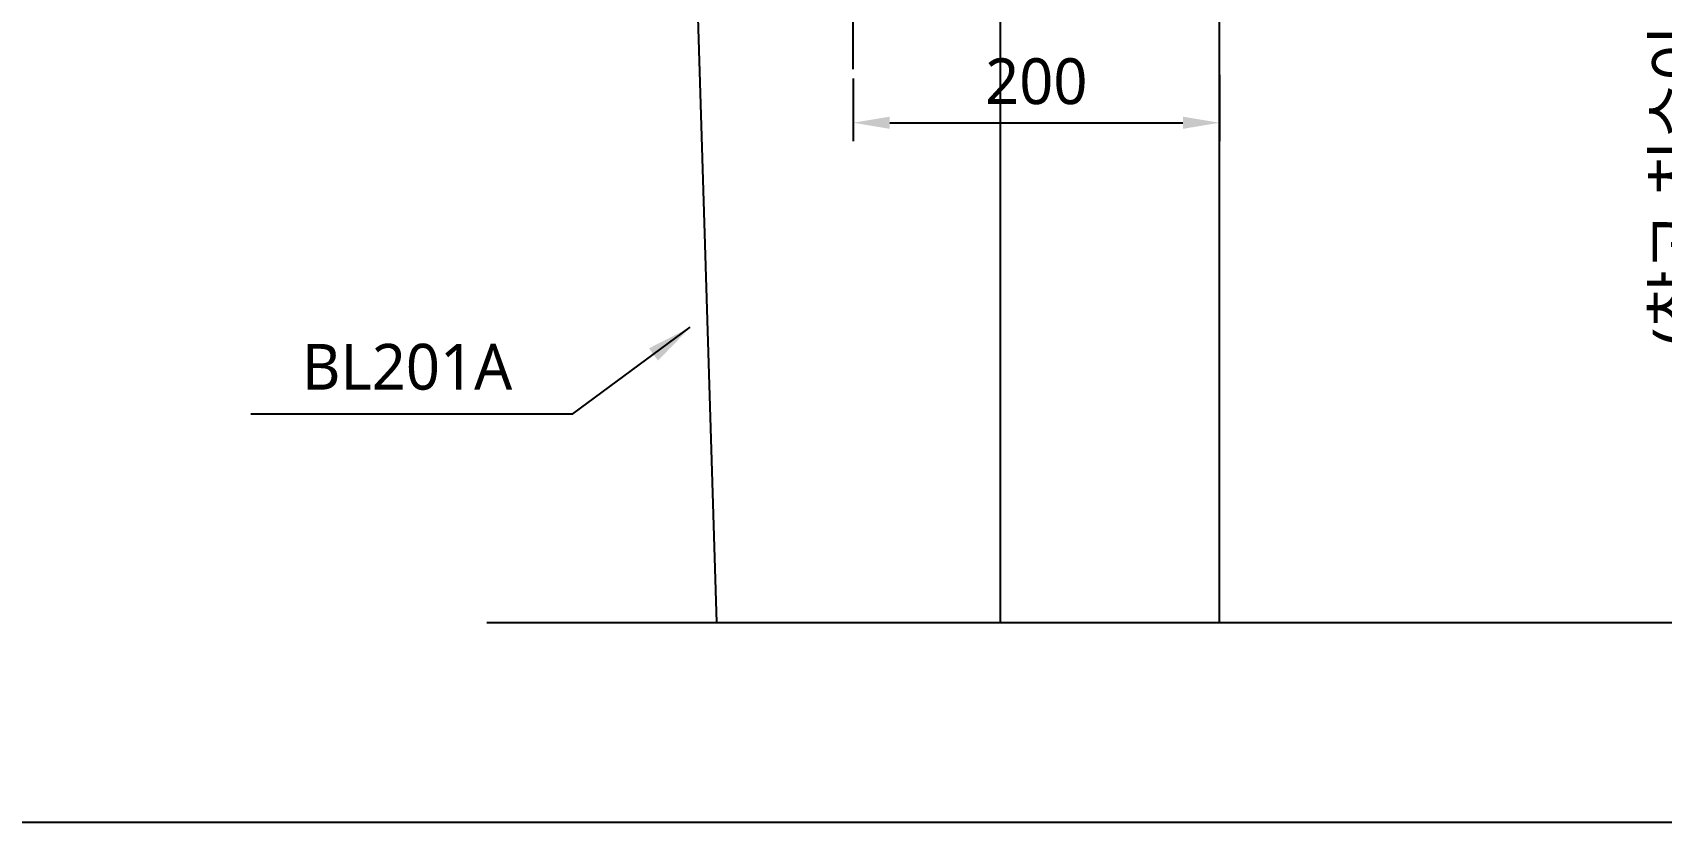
# Model space of a CAD drawing. Extents: x 10258 to 13358, y -4678 to -2578.
# Drawn here: x 12010 to 12900, y -4678 to -4247 of the extents above; entities that cross this region are included whole.
import ezdxf

# ---------------------------------------------------------------- set-up
doc = ezdxf.new("R2010")
doc.units = 0
doc.header["$LTSCALE"] = 20
doc.header["$MEASUREMENT"] = 0
doc.linetypes.add('CENTER', pattern=[2, 1.25, -0.25, 0.25, -0.25])
doc.layers.get('DEFPOINTS').update_dxf_attribs({"linetype": 'CONTINUOUS'})
for name, color, linetype in [('1', 1, 'CONTINUOUS'), ('3', 3, 'CONTINUOUS'), ('5', 5, 'CONTINUOUS'), ('CENTER', 2, 'CENTER')]:
    doc.layers.add(name, color=color, linetype=linetype)
doc.styles.get("Standard").update_dxf_attribs({"font": 'NanumGothic.ttf'})
doc.dimstyles.get("Standard").update_dxf_attribs({"dimtxt": 2.5, "dimasz": 2, "dimexe": 2, "dimexo": 1, "dimgap": 1.5, "dimtad": 1, "dimdec": 0, "dimlfac": 10, "dimrnd": 0.5, "dimzin": 0, "dimdsep": 46, "dimtxsty": 'Standard', "dimcen": 0, "dimclrt": 2, "dimadec": 0, "dimazin": 0, "dimtfac": 1, "dimtdec": 0, "dimtmove": 0, "dimatfit": 3, "dimfxl": 1, "dimtolj": 1, "dimtzin": 0, "dimarcsym": 0})

# ---------------------------------------------------------------- blocks, each defined once
blk = doc.blocks.new('*D57')
at = {"layer": '1', "color": 3, "lineweight": -2, "transparency": 16777216}
for p, q in [((12458.4, -4271.83), (12458.4, -4306.03)), ((12658.4, -4269.89), (12658.4, -4306.03)), ((12478.4, -4296.03), (12638.4, -4296.03))]:
    blk.add_line(p, q, dxfattribs=at)
at = {"layer": '1', "color": 3, "transparency": 16777216}
for points in [[(12478.4, -4292.7), (12478.4, -4299.36), (12458.4, -4296.03)], [(12638.4, -4292.7), (12638.4, -4299.36), (12658.4, -4296.03)]]:
    blk.add_solid(points, dxfattribs=at)
at = {"layer": 'DEFPOINTS', "color": 0, "transparency": 16777216}
for p in [(12458.4, -4271.83), (12658.4, -4269.89), (12658.4, -4296.03)]:
    blk.add_point(p, dxfattribs=at)
at = {"layer": '1', "color": 2, "transparency": 16777216, "insert": (12558.4, -4273.53), "char_height": 25, "attachment_point": 5}
blk.add_mtext('\\A1;200', dxfattribs=at)
blk = doc.blocks.new('*D65')
at = {"layer": '1', "color": 3, "lineweight": -2, "transparency": 16777216}
for p, q in [((12705.91, -3813.8), (12947.34, -3813.8)), ((12937.34, -3833.8), (12937.34, -4548.8)), ((12658.4, -4568.8), (12947.34, -4568.8))]:
    blk.add_line(p, q, dxfattribs=at)
at = {"layer": '1', "color": 3, "transparency": 16777216}
for points in [[(12934.01, -3833.8), (12940.67, -3833.8), (12937.34, -3813.8)], [(12934.01, -4548.8), (12940.67, -4548.8), (12937.34, -4568.8)]]:
    blk.add_solid(points, dxfattribs=at)
at = {"layer": 'DEFPOINTS', "color": 0, "transparency": 16777216}
for p in [(12705.91, -3813.8), (12658.4, -4568.8), (12937.34, -4568.8)]:
    blk.add_point(p, dxfattribs=at)
at = {"layer": '1', "color": 2, "transparency": 16777216, "insert": (12889.36, -4171.3), "char_height": 25, "attachment_point": 5, "rotation": 90}
blk.add_mtext('\\A1;755\\P(참고 치수이므로 실측 후 타공할것)', dxfattribs=at)

msp = doc.modelspace()

# ---------------------------------------------------------------- linework, layer by layer
at = {"layer": '1'}
for p, q in [((12658.39971, -4568.79806), (12658.39971, -3528.79806)), ((12258.39971, -4568.79806), (12658.39971, -4568.79806))]:
    msp.add_line(p, q, dxfattribs=at)
at = {"layer": '1', "color": 7}
msp.add_line((12363.85792, -3926.2453), (12383.85671, -4568.80797), dxfattribs=at)
at = {"layer": '1', "color": 3}
for p, q in [((12305.39482, -4454.9453), (12369.52146, -4407.67086)), ((12129.5735, -4454.9453), (12305.39482, -4454.9453))]:
    msp.add_line(p, q, dxfattribs=at)
msp.add_solid([(12346.92609, -4419.15174), (12351.87099, -4425.85938), (12369.52146, -4407.67086)], dxfattribs=at)
at = {"layer": '3', "color": 0}
for p, q in [((12538.85671, -4568.80797), (12538.85671, -3926.08973)), ((12383.85666, -4568.80649), (12538.85671, -4568.80105))]:
    msp.add_line(p, q, dxfattribs=at)
at = {"layer": '5', "color": 212}
msp.add_lwpolyline([(10258.39971, -2577.94089), (13358.39971, -2577.94089), (13358.39971, -4677.94089), (10258.39971, -4677.94089)], close=True, dxfattribs=at)
at = {"layer": 'CENTER', "color": 2, "linetype": 'CENTER', "ltscale": 2}
msp.add_line((12458.39971, -4266.82047), (12458.39971, -3758.34554), dxfattribs=at)

# ---------------------------------------------------------------- texts
at = {"layer": '1', "color": 2, "insert": (12214.85433, -4429.38801), "char_height": 25, "attachment_point": 5}
msp.add_mtext('BL201A', dxfattribs=at)

# ---------------------------------------------------------------- dimensions: what is measured, and where the dimension line sits
at = {"layer": '1'}
dim = msp.add_linear_dim(base=(12937.3413, -4568.79806), p1=(12705.9147, -3813.79806), p2=(12658.39971, -4568.79806), angle=90, text='<>\\P(참고 치수이므로 실측 후 타공할것)', dimstyle='Standard', override={"dimtxt": 25, "dimasz": 20, "dimexe": 10, "dimexo": 0, "dimgap": 10, "dimlfac": 1, "dimzin": 8, "dimclrd": 3, "dimclre": 3, "dimarcsym": 1}, dxfattribs=at)
dim.commit()
dim.dimension.update_dxf_attribs({"geometry": '*D65', "text_midpoint": (12937.3413, -4171.29806), "dimtype": 160})
dim = msp.add_linear_dim(base=(12658.39971, -4296.0289), p1=(12458.39971, -4271.82707), p2=(12658.39971, -4269.88766), dimstyle='Standard', override={"dimtxt": 25, "dimasz": 20, "dimexe": 10, "dimexo": 0, "dimgap": 10, "dimlfac": 1, "dimzin": 8, "dimclrd": 3, "dimclre": 3}, dxfattribs=at)
dim.commit()
dim.dimension.update_dxf_attribs({"geometry": '*D57', "text_midpoint": (12558.39971, -4273.5289)})

doc.saveas('drawing.dxf')
